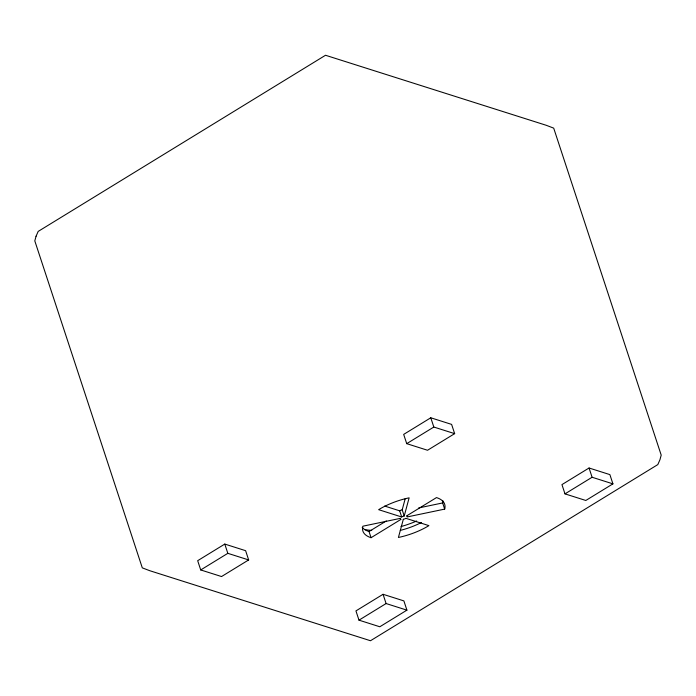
<?xml version="1.0" encoding="UTF-8"?>
<svg xmlns="http://www.w3.org/2000/svg" width="696" height="696" viewBox="0 0 696 696"><rect width="100%" height="100%" fill="white"/><g stroke="black" fill="none" stroke-linecap="round" stroke-linejoin="round"><path stroke-width="1.04" d="M404.219 516.006L409.135 497.831A43.039 17.774 -18.2 0 0 378.641 509.672L401.696 516.989A3.567 1.47 -18.2 0 1 404.219 516.006L402.192 509.837L405.194 498.728M224.782 544.072L197.681 560.689L200.718 569.946L221.546 576.549L248.655 559.932L245.61 550.684L224.782 544.072L227.827 553.329L248.655 559.932M430.78 417.783L403.68 434.4L406.725 443.656L427.544 450.26L454.653 433.643L451.608 424.395L430.78 417.783L433.825 427.04L454.653 433.643M200.718 569.946L227.827 553.329M406.725 443.656L433.825 427.04M362.198 527.351A43.039 17.774 -18.2 0 0 369.037 531.535L386.306 520.947M371.064 537.703L401.07 519.312A3.567 1.47 -18.2 0 1 400.391 518.355L362.868 526.193A43.039 17.774 -18.2 0 0 371.064 537.703L369.037 531.535M383.052 594.288L355.943 610.905L358.988 620.162L379.816 626.765L406.916 610.148L403.88 600.9L383.052 594.288L386.097 603.545L406.916 610.148M589.051 467.999L561.95 484.616L564.987 493.873L585.815 500.476L612.924 483.859L609.879 474.611L589.051 467.999L592.096 477.256L612.924 483.859M358.988 620.162L386.097 603.545M564.987 493.873L592.096 477.256M418.688 507.941L442.656 502.938A43.039 17.774 -18.2 0 0 442.995 500.911M444.683 509.107L407.169 516.945A3.567 1.47 -18.2 0 0 406.49 515.988L436.496 497.588A43.039 17.774 -18.2 0 1 444.683 509.107L442.656 502.938M384.636 506.053L399.669 510.82A3.567 1.47 -18.2 0 1 402.192 509.837M399.669 510.82L401.696 516.989M416.686 520.991A50.164 20.723 -18.2 0 1 401.009 526.576M371.734 530.387A50.164 20.723 -18.2 0 1 364.643 529.491M421.454 522.496A43.039 17.774 -18.2 0 1 400.296 530.404M36.053 236.249L34.8 240.894L142.297 567.858L149.744 570.703L370.49 640.738L657.807 464.597L659.947 459.752L661.2 455.106L553.703 128.142L546.256 125.297L325.51 55.262L38.193 231.403L36.053 236.249M403.332 519.294L398.416 537.469A43.039 17.774 -18.2 0 0 428.91 525.628L405.864 518.311A3.567 1.47 -18.2 0 1 403.332 519.294"/></g></svg>
